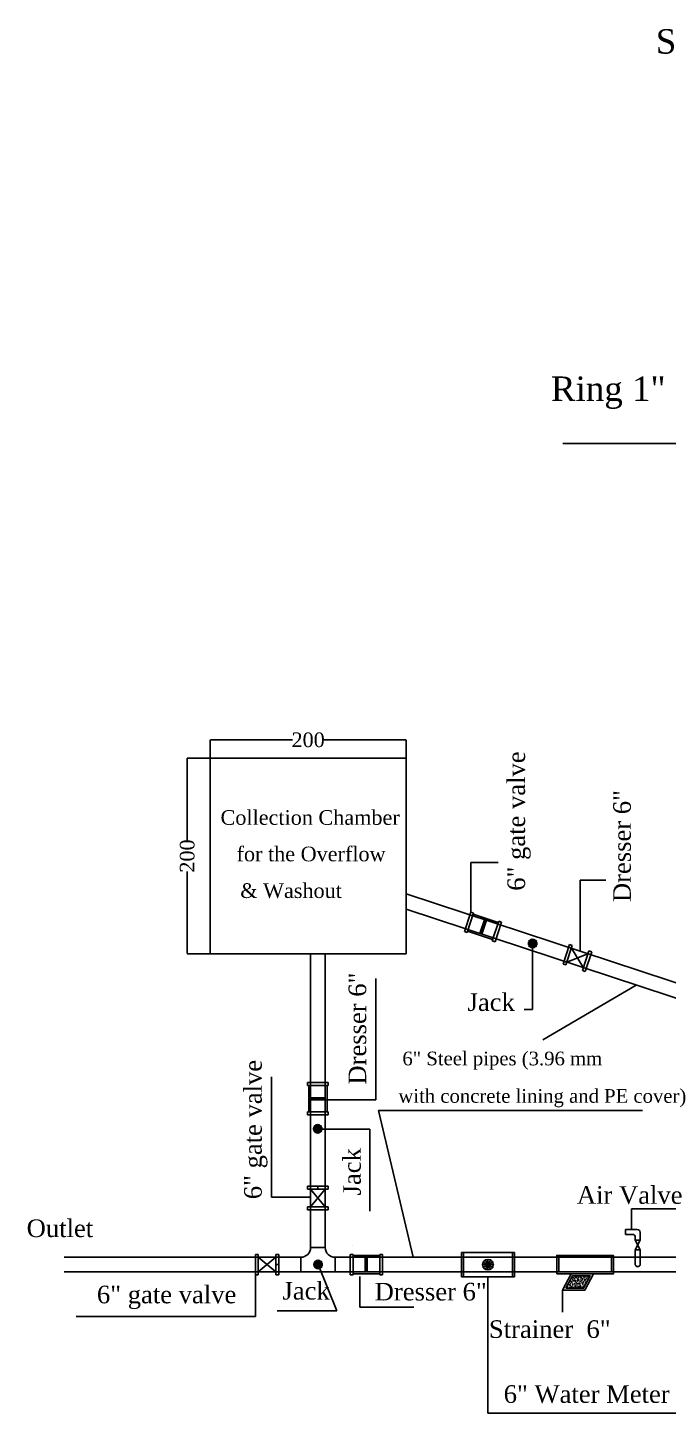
# Model space of a CAD drawing. Header units: centimetres. Extents: x 19229 to 51025, y 9487 to 24710.
# Drawn here: x 20203 to 20858, y 12604 to 14021 of the extents above; entities that cross this region are included whole.
import ezdxf

# ---------------------------------------------------------------- set-up
doc = ezdxf.new("R2010")
doc.units = ezdxf.units.CM
doc.layers.get('0').update_dxf_attribs({"linetype": 'CONTINUOUS'})
doc.layers.get('DEFPOINTS').update_dxf_attribs({"linetype": 'CONTINUOUS'})
doc.layers.add('DIM6', color=180, linetype='CONTINUOUS')
doc.styles.add('style2', font='times.ttf', dxfattribs={"height": 15})
doc.styles.add('style3', font='times.ttf', dxfattribs={"height": 25})
doc.dimstyles.get("Standard").update_dxf_attribs({"dimtxt": 15, "dimasz": 0.18, "dimexe": 0.18, "dimexo": 0.0625, "dimgap": 0.09, "dimtad": 0, "dimdec": 0, "dimzin": 0, "dimdsep": 46, "dimtxsty": 'style2', "dimcen": 0.09, "dimadec": 0, "dimazin": 0, "dimtfac": 1, "dimtdec": 0, "dimtofl": 0, "dimtmove": 0, "dimatfit": 3, "dimfxl": 1, "dimtolj": 1, "dimtzin": 0, "dimarcsym": 0})

# ---------------------------------------------------------------- blocks, each defined once
blk = doc.blocks.new('*D15')
at = {"color": 0, "lineweight": -2, "transparency": 16777216}
for p, q in [((20389.7, 13274.1), (20389.7, 13292.9)), ((20389.9, 13292.7), (20473.7, 13292.7)), ((20589.6, 13292.7), (20505.8, 13292.7)), ((20589.7, 13274.1), (20589.7, 13292.9))]:
    blk.add_line(p, q, dxfattribs=at)
at = {"color": 0, "transparency": 16777216}
for points in [[(20389.9, 13292.7), (20389.9, 13292.7), (20389.7, 13292.7)], [(20589.6, 13292.7), (20589.6, 13292.7), (20589.7, 13292.7)]]:
    blk.add_solid(points, dxfattribs=at)
at = {"layer": 'DEFPOINTS', "color": 0, "transparency": 16777216}
for p in [(20589.7, 13292.7), (20389.7, 13274), (20589.7, 13274)]:
    blk.add_point(p, dxfattribs=at)
at = {"color": 0, "transparency": 16777216, "insert": (20489.7, 13292.7), "char_height": 15, "attachment_point": 5, "style": 'style2'}
blk.add_mtext('\\A1;200', dxfattribs=at)
blk = doc.blocks.new('*D16')
at = {"color": 0, "lineweight": -2, "transparency": 16777216}
for p, q in [((20389.7, 13274), (20366, 13274)), ((20366.2, 13273.9), (20366.2, 13190.1)), ((20366.2, 13074.2), (20366.2, 13158)), ((20389.7, 13074), (20366, 13074))]:
    blk.add_line(p, q, dxfattribs=at)
at = {"color": 0, "transparency": 16777216}
for points in [[(20366.2, 13273.9), (20366.2, 13273.9), (20366.2, 13274)], [(20366.2, 13074.2), (20366.2, 13074.2), (20366.2, 13074)]]:
    blk.add_solid(points, dxfattribs=at)
at = {"layer": 'DEFPOINTS', "color": 0, "transparency": 16777216}
for p in [(20366.2, 13274), (20389.7, 13274), (20389.7, 13074)]:
    blk.add_point(p, dxfattribs=at)
at = {"color": 0, "transparency": 16777216, "insert": (20366.2, 13174), "char_height": 15, "attachment_point": 5, "rotation": 90, "style": 'style2'}
blk.add_mtext('\\A1;200', dxfattribs=at)

msp = doc.modelspace()

# ---------------------------------------------------------------- hatches: boundary and pattern name
h = msp.add_hatch()
h.set_pattern_fill('AR-SAND', scale=0.05)
h.set_pattern_definition([(37.5, (-3350.4958, 104.8492), (-0.08000156, 2.44706619), [0, -1.9304, 0, -2.159, 0, -2.06375]), (7.5, (-3350.4958, 104.8492), (2.2476164, 3.5841255), [0, -1.0414, 0, -1.7399, 0, -0.66675]), (327.5, (-3352.058, 104.8492), (3.95496185, 0.00718592), [0, -0.635, 0, -2.286, 0, -2.9845]), (317.5, (-3352.058, 104.849), (3.81778226, 1.1146466), [0, -0.3175, 0, -1.4986, 0, -1.7145])])
h.paths.add_polyline_path([(20778, 12744.7), (20759.8, 12744.7), (20753, 12732), (20771.2, 12732)])
at = {"layer": 'DIM6', "linetype": 'Continuous', "lineweight": 50}
h = msp.add_hatch(color=7, dxfattribs=at)
edge = h.paths.add_edge_path()
edge.add_arc((20719.1, 13084.5), 3.34, 0, 360)
h = msp.add_hatch(color=7, dxfattribs=at)
edge = h.paths.add_edge_path()
edge.add_arc((20499.5, 12895.1), 3.34, 0, 360)
h = msp.add_hatch(color=7, dxfattribs=at)
edge = h.paths.add_edge_path()
edge.add_arc((20499.8, 12756.4), 3.34, 0, 360)

# ---------------------------------------------------------------- linework, layer by layer
at = {"color": 7}
for p, q in [((20750.1, 13595.8), (21331.4, 13595.8)), ((20655.9, 13116.7), (20655.9, 13167.5)), ((20655.9, 13167.5), (20684, 13167.5)), ((20767.8, 13076.7), (20767.8, 13149.2)), ((20767.8, 13149.2), (20793.7, 13149.2)), ((21266, 12912.4), (20589.7, 13135.4)), ((21259.4, 12898.8), (20589.7, 13119.6)), ((20655.9, 13116.7), (20658.8, 13115.8)), ((20684, 13106.1), (20658.4, 13114.5)), ((20665.2, 13094.7), (20669.9, 13108.9)), ((20666.2, 13094.4), (20670.9, 13108.6)), ((20667.1, 13094.1), (20671.8, 13108.3)), ((20678.2, 13088.6), (20652.6, 13097)), ((20677.8, 13087.4), (20680.7, 13086.4)), ((20719.1, 13081.2), (20719.1, 13017.1)), ((20492.2, 12773.7), (20492.2, 13074)), ((20507.2, 12773.7), (20507.2, 13074)), ((20492.2, 12773.7), (20492.2, 13054.2)), ((20507.2, 12773.7), (20507.2, 13054.2)), ((20558.9, 12924.7), (20558.9, 13048.8)), ((20824.9, 13042), (20729.5, 12985.9)), ((20719.1, 13017.1), (20710.3, 13017.1)), ((20452.3, 12825.2), (20452.3, 12948.3)), ((20490.5, 12912.5), (20490.5, 12939.5)), ((20509, 12912.5), (20509, 12939.5)), ((20492.2, 12926.7), (20507.2, 12926.7)), ((20492.2, 12925.7), (20507.2, 12925.7)), ((20492.2, 12924.7), (20507.2, 12924.7)), ((20507.2, 12924.7), (20558.9, 12924.7)), ((20597.1, 12763.7), (20561.6, 12913.9)), ((20501.3, 12894.6), (20552.8, 12894.6)), ((20552.8, 12894.6), (20552.8, 12810.9)), ((20492.2, 12825.2), (20452.3, 12825.2)), ((20820, 12813.3), (20887.6, 12813.3)), ((20507.2, 12773.7), (20492.2, 12773.7)), ((20535.8, 12765.4), (20562.8, 12765.4)), ((20646.4, 12768.7), (20700.4, 12768.7)), ((20646.4, 12743.7), (20646.4, 12768.7)), ((20648.4, 12743.7), (20648.4, 12768.7)), ((20698.4, 12743.7), (20698.4, 12768.7)), ((20700.4, 12743.7), (20700.4, 12768.7)), ((20240.5, 12763.7), (20482.2, 12763.7)), ((20482.2, 12763.7), (20349.7, 12763.7)), ((20482.2, 12763.7), (20349.7, 12763.7)), ((20482.2, 12763.7), (20457.2, 12763.7)), ((20482.2, 12763.7), (20482.2, 12748.7)), ((20499.8, 12756.4), (20518.9, 12709.1)), ((21097.2, 12763.7), (20517.2, 12763.7)), ((20857.2, 12763.7), (20517.2, 12763.7)), ((21082.2, 12763.7), (20517.2, 12763.7)), ((20517.2, 12763.7), (20761.3, 12763.7)), ((20517.2, 12763.7), (20517.2, 12748.7)), ((20548.1, 12763.7), (20548.1, 12748.7)), ((20549.1, 12763.7), (20549.1, 12748.7)), ((20550.1, 12763.7), (20550.1, 12748.7)), ((20857.2, 12763.7), (20657.2, 12763.7)), ((20668.1, 12756.2), (20671.1, 12756.2)), ((20671.1, 12756.2), (20668.1, 12756.2)), ((20668.1, 12756.2), (20671.1, 12756.2)), ((20671.4, 12757.3), (20668.8, 12758.8)), ((20668.8, 12758.8), (20671.4, 12757.3)), ((20671.4, 12755), (20668.8, 12753.5)), ((20668.8, 12753.5), (20671.4, 12755)), ((20672.3, 12758.2), (20670.8, 12760.8)), ((20670.8, 12760.8), (20672.3, 12758.2)), ((20670.8, 12751.5), (20672.3, 12754.1)), ((20673.4, 12758.5), (20673.4, 12761.5)), ((20673.4, 12758.5), (20673.4, 12761.5)), ((20673.4, 12750.8), (20673.4, 12753.8)), ((20673.4, 12753.8), (20673.4, 12750.8)), ((20674.6, 12758.2), (20676.1, 12760.8)), ((20676.1, 12760.8), (20674.6, 12758.2)), ((20674.6, 12754.1), (20676.1, 12751.5)), ((20676.1, 12751.5), (20674.6, 12754.1)), ((20675.5, 12757.3), (20678.1, 12758.8)), ((20675.5, 12755), (20678.1, 12753.5)), ((20678.1, 12753.5), (20675.5, 12755)), ((20675.8, 12756.2), (20678.8, 12756.2)), ((20678.8, 12756.2), (20675.8, 12756.2)), ((20857.2, 12763.7), (20757.2, 12763.7)), ((20240.5, 12748.7), (20761.3, 12748.7)), ((21097.2, 12748.7), (20349.7, 12748.7)), ((20435.8, 12745.7), (20435.8, 12703.1)), ((20535.8, 12746.9), (20562.8, 12746.9)), ((20542.6, 12744.1), (20542.6, 12712.9)), ((20700.4, 12743.7), (20646.4, 12743.7)), ((20673.4, 12743.7), (20673.4, 12604.2)), ((20749.7, 12730), (20749.7, 12707.7)), ((20518.9, 12709.1), (20458.2, 12709.1)), ((20542.6, 12712.9), (20597.7, 12712.9)), ((20435.8, 12703.1), (20252.6, 12703.1)), ((20673.4, 12604.2), (20873.5, 12604.2))]:
    msp.add_line(p, q, dxfattribs=at)
at = {"color": 7, "ltscale": 20}
msp.add_line((20561.6, 12913.9), (20831.5, 12913.9), dxfattribs=at)
at = {"color": 7}
for points in [[(20389.7, 13074), (20589.7, 13074), (20589.7, 13274), (20389.7, 13274)], [(20743.8, 12746.7), (20801.7, 12746.7), (20801.7, 12765.7), (20743.8, 12765.7)], [(20672.4, 12755.6), (20674.5, 12755.6), (20674.5, 12757), (20672.4, 12757)], [(20745.9, 12748.7), (20799.8, 12748.7), (20799.8, 12763.7), (20745.9, 12763.7)], [(20749.7, 12730), (20758.6, 12746.7), (20781.3, 12746.7), (20772.4, 12730)], [(20749.7, 12730), (20758.6, 12746.7), (20781.3, 12746.7), (20772.4, 12730)], [(20758.6, 12746.7), (20781.3, 12746.7), (20772.4, 12730), (20749.7, 12730)], [(20753, 12732), (20759.8, 12744.7), (20778, 12744.7), (20771.2, 12732)]]:
    msp.add_lwpolyline(points, close=True, dxfattribs=at)
for radius in [5.39, 2.39]:
    msp.add_circle((20673.4, 12756.2), radius, dxfattribs=at)
for centre, start, end in [((20482.2, 12773.7), 270, 0), ((20517.2, 12773.7), 180, 270), ((20517.2, 12773.7), 180, 270)]:
    msp.add_arc(centre, 10, start, end, dxfattribs=at)
for p in [(20668.1, 12756.2), (20668.8, 12758.8), (20668.8, 12753.5), (20670.8, 12760.8), (20676.1, 12760.8), (20678.1, 12758.8), (20678.1, 12753.5), (20678.8, 12756.2)]:
    msp.add_point(p, dxfattribs=at)
at = {"layer": 'DIM6', "color": 7, "linetype": 'Continuous'}
for p, q in [((20649.4, 13096.8), (20655.9, 13116.7)), ((20652.2, 13095.8), (20658.8, 13115.8)), ((20677.8, 13087.4), (20684.4, 13107.3)), ((20680.7, 13086.4), (20687.3, 13106.4)), ((20684.4, 13107.3), (20687.3, 13106.4)), ((20649.4, 13096.8), (20652.2, 13095.8)), ((20750.2, 13063.5), (20756.7, 13083.5)), ((20753, 13062.6), (20759.6, 13082.5)), ((20756.7, 13083.5), (20759.6, 13082.5)), ((20770.9, 13059.8), (20758.7, 13079.7)), ((20770, 13057), (20776.6, 13076.9)), ((20772.8, 13056), (20779.4, 13076)), ((20776.6, 13076.9), (20779.4, 13076)), ((20750.2, 13063.5), (20753, 13062.6)), ((20754, 13065.4), (20775.6, 13074.1)), ((20770, 13057), (20772.8, 13056)), ((20492.2, 12977.8), (20492.2, 12911.3)), ((20507.2, 12977.8), (20507.2, 12833.3)), ((20489.2, 12942.5), (20510.2, 12942.5)), ((20489.2, 12942.5), (20489.2, 12939.5)), ((20489.2, 12939.5), (20510.2, 12939.5)), ((20510.2, 12942.5), (20510.2, 12939.5)), ((20489.2, 12912.5), (20510.2, 12912.5)), ((20489.2, 12912.5), (20489.2, 12909.5)), ((20489.2, 12909.5), (20510.2, 12909.5)), ((20492.2, 12906.3), (20492.2, 12833.3)), ((20510.2, 12912.5), (20510.2, 12909.5)), ((20489.2, 12836.3), (20489.2, 12833.3)), ((20489.2, 12836.3), (20510.2, 12836.3)), ((20499.7, 12836.3), (20499.7, 12833.3)), ((20510.2, 12836.3), (20510.2, 12833.3)), ((20489.2, 12833.3), (20510.2, 12833.3)), ((20492.2, 12815.4), (20507.2, 12833.3)), ((20492.2, 12833.3), (20507.2, 12815.4)), ((20489.2, 12815.4), (20489.2, 12812.4)), ((20489.2, 12815.4), (20510.2, 12815.4)), ((20489.2, 12812.4), (20510.2, 12812.4)), ((20492.2, 12815.4), (20492.2, 12773.7)), ((20507.2, 12815.4), (20507.2, 12792.7)), ((20510.2, 12815.4), (20510.2, 12812.4)), ((20820, 12792.1), (20820, 12813.3)), ((20813.9, 12787.1), (20813.9, 12792.1)), ((20813.9, 12792.1), (20826, 12792.1)), ((20821, 12787.1), (20813.9, 12787.1)), ((20824, 12781.2), (20824, 12784.1)), ((20829, 12781.2), (20824, 12781.2)), ((20824, 12781.2), (20829, 12771.2)), ((20824, 12771.2), (20829, 12781.2)), ((20829, 12781.2), (20829, 12789.1)), ((20438.8, 12766.7), (20435.8, 12766.7)), ((20435.8, 12766.7), (20435.8, 12745.7)), ((20438.8, 12766.7), (20438.8, 12745.7)), ((20459.7, 12766.7), (20456.7, 12766.7)), ((20456.7, 12766.7), (20456.7, 12745.7)), ((20459.7, 12766.7), (20459.7, 12745.7)), ((20532.8, 12766.7), (20532.8, 12745.7)), ((20535.8, 12766.7), (20532.8, 12766.7)), ((20534.7, 12776.2), (20534.7, 12776.2)), ((20535.8, 12766.7), (20535.8, 12745.7)), ((20562.8, 12766.7), (20562.8, 12745.7)), ((20565.8, 12766.7), (20562.8, 12766.7)), ((20565.8, 12766.7), (20565.8, 12745.7)), ((20824, 12756.1), (20824, 12771.2)), ((20829, 12771.2), (20824, 12771.2)), ((20829, 12756.1), (20829, 12771.2)), ((20438.8, 12763.7), (20329.3, 12763.7)), ((20438.8, 12763.7), (20456.7, 12748.7)), ((20456.7, 12763.7), (20438.8, 12748.7)), ((20482.2, 12763.7), (20456.7, 12763.7)), ((20459.7, 12756.2), (20456.7, 12756.2)), ((20529.7, 12763.7), (20517.2, 12763.7)), ((20601.2, 12763.7), (20534.7, 12763.7)), ((20438.8, 12748.7), (20416, 12748.7)), ((20438.8, 12745.7), (20435.8, 12745.7)), ((20601.2, 12748.7), (20456.7, 12748.7)), ((20459.7, 12745.7), (20456.7, 12745.7)), ((20535.8, 12745.7), (20532.8, 12745.7)), ((20565.8, 12745.7), (20562.8, 12745.7))]:
    msp.add_line(p, q, dxfattribs=at)
at = {"layer": 'DIM6', "color": 7, "linetype": 'Continuous', "lineweight": 50}
for centre in [(20719.1, 13084.5), (20499.5, 12895.1), (20499.8, 12756.4)]:
    msp.add_circle(centre, 3.34, dxfattribs=at)
at = {"layer": 'DIM6', "color": 7, "linetype": 'Continuous'}
for centre, radius, start, end in [((20821, 12784.1), 3, 0, 90), ((20826, 12789.1), 3, 0, 90), ((20826.5, 12756.8), 2.59, 195.0718, 344.9282)]:
    msp.add_arc(centre, radius, start, end, dxfattribs=at)

# ---------------------------------------------------------------- texts
at = {"color": 7, "style": 'style3'}
for s, height, p in [('Steel Box 10*10cm*4 mm Galvanized ', 25, (20844.9, 13994.4)), (' Ring 1" Galvanized Steel Pipe 3.25 mm', 25, (20728.3, 13639.3)), ('Collection Chamber', 15, (20400.2, 13205.9)), ('for the Overflow', 15, (20416.6, 13168.6)), (' & Washout', 15, (20414.7, 13131.1)), ('Jack', 18, (20652.6, 13015.6)), ('6" Steel pipes (3.96 mm ', 14, (20586, 12960)), ('with concrete lining and PE cover)', 14, (20581.9, 12921.7)), ('Air Valve', 18, (20764.3, 12818.4)), ('Outlet ', 18, (20202.1, 12784.4)), ('6" gate valve', 18, (20273.9, 12716.7)), ('Jack', 18, (20463.5, 12720.5)), ('Dresser 6"', 18, (20557.7, 12719.6)), ('Strainer  6"', 18, (20674.4, 12681.3)), ('6" Water Meter', 18, (20689.5, 12614.9))]:
    msp.add_text(s, height=height, dxfattribs=at).set_placement(p)
for s, p in [('6" gate valve', (20711.3, 13138.5)), ('Dresser 6"', (20819.4, 13126.9)), ('Dresser 6"', (20549, 12940.3)), ('6" gate valve', (20442.3, 12823.1)), ('Jack', (20543.5, 12827))]:
    msp.add_text(s, height=18, rotation=90, dxfattribs=at).set_placement(p)

# ---------------------------------------------------------------- dimensions: what is measured, and where the dimension line sits
at = {"color": 7}
for p1, p2, distance, picture, middle in [((20389.7, 13274), (20589.7, 13274), 18.7, '*D15', (20489.7, 13292.7)), ((20389.7, 13074), (20389.7, 13274), 23.5, '*D16', (20366.2, 13174))]:
    dim = msp.add_aligned_dim(p1=p1, p2=p2, distance=distance, dimstyle='Standard', dxfattribs=at)
    dim.commit()
    dim.dimension.update_dxf_attribs({"geometry": picture, "text_midpoint": middle})

doc.saveas('drawing.dxf')
